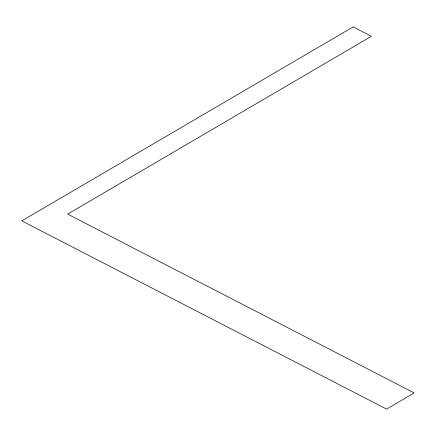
<?xml version="1.0" encoding="UTF-8"?>
<svg xmlns="http://www.w3.org/2000/svg" width="436" height="436" viewBox="0 0 436 436"><rect width="100%" height="100%" fill="white"/><g stroke="black" fill="none" stroke-linecap="round" stroke-linejoin="round"><path stroke-width="0.65" d="M353.155 26.896L21.8 220.883L386.585 409.104L414.2 392.94L67.651 214.125L371.396 36.308L353.155 26.896"/></g></svg>
